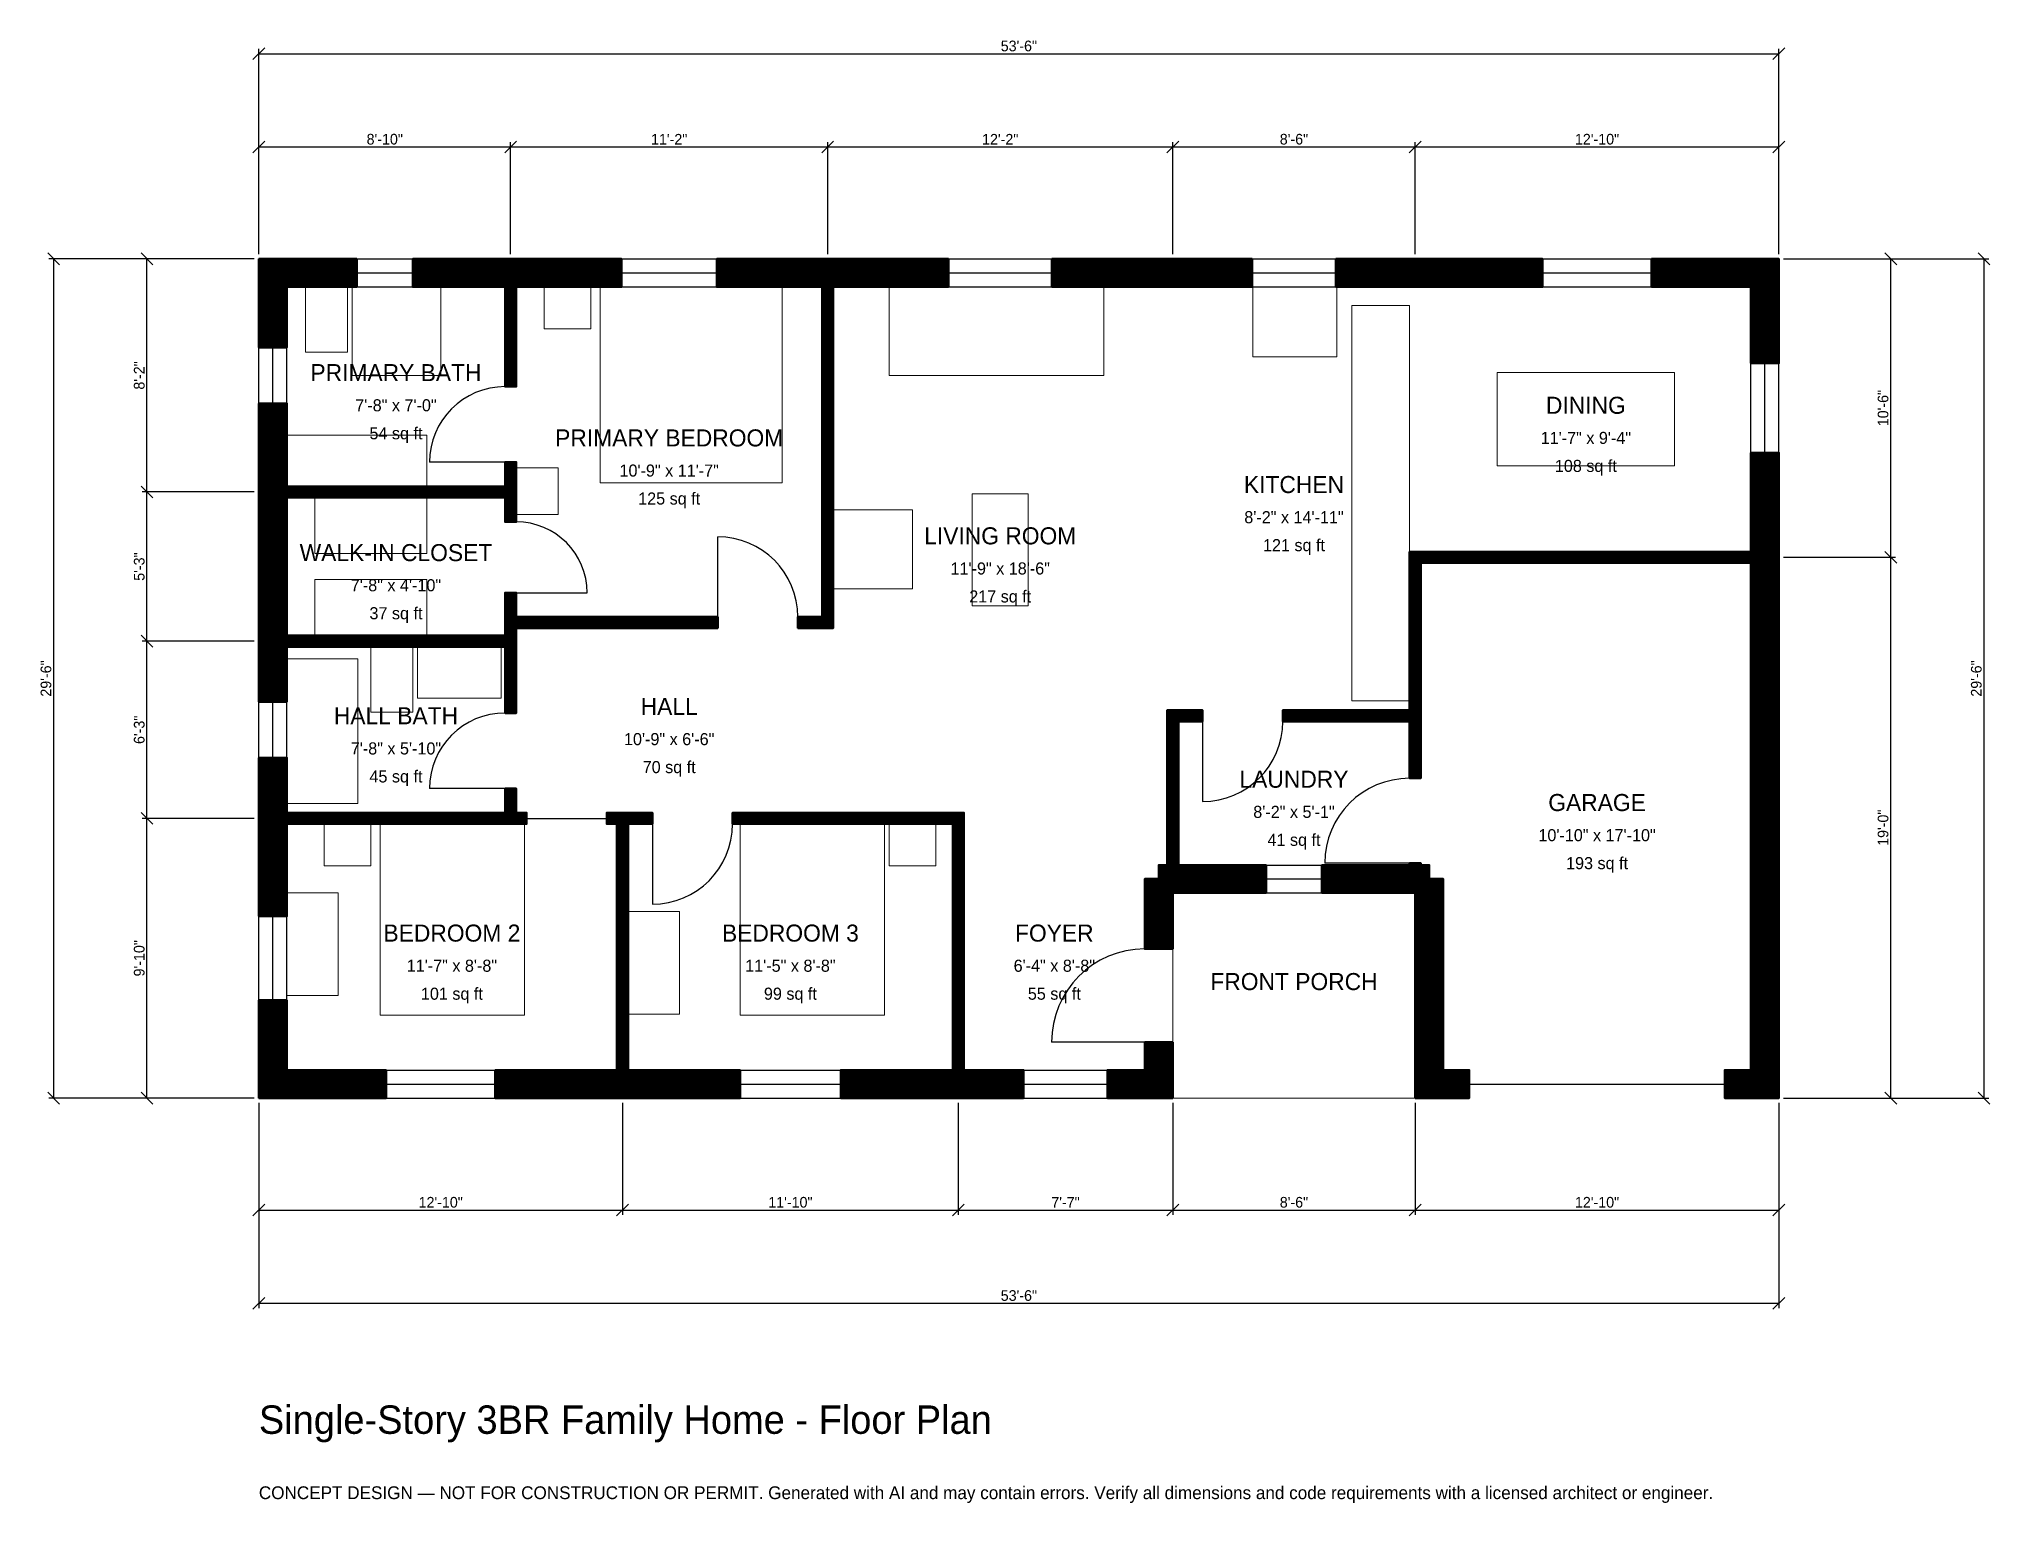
# Model space of a CAD drawing. Header units: inches. Extents: x -93 to 731, y -171 to 447.
import ezdxf
from ezdxf.enums import TextEntityAlignment as Align

# ---------------------------------------------------------------- set-up
doc = ezdxf.new("R2010")
doc.units = ezdxf.units.IN
doc.header["$MEASUREMENT"] = 0
doc.linetypes.add('DASHED', pattern=[0.6, 0.5, -0.1])
for name, color, linetype, lineweight in [('A-ANNO-DIMS', 1, 'Continuous', 13), ('A-ANNO-TEXT', 7, 'Continuous', 18), ('A-AREA-IDEN', 7, 'Continuous', 18), ('A-DOOR', 2, 'Continuous', 25), ('A-FLOR-FIXT', 9, 'Continuous', 13), ('A-FURN', 9, 'Continuous', 13), ('A-GLAZ', 4, 'Continuous', 25), ('A-SITE-PAVE', 8, 'Continuous', 13), ('A-WALL', 7, 'Continuous', 50), ('A-WALL-PATT', 8, 'Continuous', 13)]:
    doc.layers.add(name, color=color, linetype=linetype, lineweight=lineweight)
doc.dimstyles.new('PLAN', dxfattribs={"dimtxt": 4.5, "dimasz": 3, "dimexe": 2, "dimexo": 2, "dimgap": 1, "dimtad": 1, "dimdec": 0, "dimlunit": 4, "dimtsz": 2.5, "dimcen": 2.5, "dimclrd": 1, "dimclre": 1, "dimazin": 3, "dimtfac": 1, "dimtmove": 0, "dimatfit": 3})

msp = doc.modelspace()

# ---------------------------------------------------------------- hatches: boundary and pattern name
at = {"layer": 'A-WALL-PATT'}
h = msp.add_hatch(dxfattribs=at)
h.set_pattern_fill('ANSI31', color=8, scale=0.8)
h.paths.add_polyline_path([(147.6378, 0), (99.8031, 0), (99.8031, 11.811), (147.6378, 11.811), (151.1811, 11.811), (151.1811, 115.748), (146.8504, 115.748), (146.8504, 120.4724), (151.1811, 120.4724), (155.9055, 120.4724), (166.1417, 120.4724), (166.1417, 115.748), (155.9055, 115.748), (155.9055, 11.811), (159.4488, 11.811), (203.1496, 11.811), (203.1496, 0), (159.4488, 0), (155.9055, 0), (155.9055, 0), (151.1811, 0), (151.1811, 0), (147.6378, 0)])
h.paths.add_polyline_path([(11.811, 0), (11.811, 0), (0, 0), (0, 0), (0, 0), (0, 11.811), (0, 11.811), (0, 41.3386), (11.811, 41.3386), (11.811, 11.811), (53.7402, 11.811), (53.7402, 0), (11.811, 0)])
h.paths.add_polyline_path([(0, 112.2047), (0, 115.748), (0, 115.748), (0, 120.4724), (0, 120.4724), (0, 124.0157), (0, 143.7008), (11.811, 143.7008), (11.811, 124.0157), (11.811, 120.4724), (103.937, 120.4724), (103.937, 130.7087), (108.6614, 130.7087), (108.6614, 120.4724), (112.9921, 120.4724), (112.9921, 115.748), (108.6614, 115.748), (103.937, 115.748), (11.811, 115.748), (11.811, 112.2047), (11.811, 76.7717), (0, 76.7717), (0, 112.2047)])
h.paths.add_polyline_path([(0, 187.0079), (0, 190.5512), (0, 190.5512), (0, 195.2756), (0, 195.2756), (0, 198.8189), (0, 250), (0, 253.5433), (0, 253.5433), (0, 258.2677), (0, 258.2677), (0, 261.811), (0, 293.3071), (11.811, 293.3071), (11.811, 261.811), (11.811, 258.2677), (103.937, 258.2677), (103.937, 268.5039), (108.6614, 268.5039), (108.6614, 258.2677), (108.6614, 253.5433), (108.6614, 243.3071), (103.937, 243.3071), (103.937, 253.5433), (11.811, 253.5433), (11.811, 250), (11.811, 198.8189), (11.811, 195.2756), (103.937, 195.2756), (103.937, 198.4252), (103.937, 203.1496), (103.937, 213.3858), (108.6614, 213.3858), (108.6614, 203.1496), (193.7008, 203.1496), (193.7008, 198.4252), (108.6614, 198.4252), (108.6614, 195.2756), (108.6614, 190.5512), (108.6614, 162.5984), (103.937, 162.5984), (103.937, 190.5512), (11.811, 190.5512), (11.811, 187.0079), (11.811, 167.3228), (0, 167.3228), (0, 187.0079)])
h.paths.add_polyline_path([(0, 342.5197), (0, 342.5197), (0, 354.3307), (0, 354.3307), (0, 354.3307), (11.811, 354.3307), (11.811, 354.3307), (41.3386, 354.3307), (41.3386, 342.5197), (11.811, 342.5197), (11.811, 316.9291), (0, 316.9291), (0, 342.5197)])
h.paths.add_polyline_path([(100.3937, 354.3307), (103.937, 354.3307), (103.937, 354.3307), (108.6614, 354.3307), (108.6614, 354.3307), (112.2047, 354.3307), (153.1496, 354.3307), (153.1496, 342.5197), (112.2047, 342.5197), (108.6614, 342.5197), (108.6614, 300.3937), (103.937, 300.3937), (103.937, 342.5197), (100.3937, 342.5197), (64.9606, 342.5197), (64.9606, 354.3307), (100.3937, 354.3307)])
h.paths.add_polyline_path([(234.252, 354.3307), (237.7953, 354.3307), (237.7953, 354.3307), (242.5197, 354.3307), (242.5197, 354.3307), (246.063, 354.3307), (291.1417, 354.3307), (291.1417, 342.5197), (246.063, 342.5197), (242.5197, 342.5197), (242.5197, 203.1496), (242.5197, 198.4252), (237.7953, 198.4252), (227.5591, 198.4252), (227.5591, 203.1496), (237.7953, 203.1496), (237.7953, 342.5197), (234.252, 342.5197), (193.3071, 342.5197), (193.3071, 354.3307), (234.252, 354.3307)])
h.paths.add_polyline_path([(379.9213, 354.3307), (391.7323, 354.3307), (419.2913, 354.3307), (419.2913, 342.5197), (391.7323, 342.5197), (379.9213, 342.5197), (334.8425, 342.5197), (334.8425, 354.3307), (379.9213, 354.3307)])
h.paths.add_polyline_path([(482.2835, 354.3307), (494.0945, 354.3307), (541.9291, 354.3307), (541.9291, 342.5197), (494.0945, 342.5197), (482.2835, 342.5197), (454.7244, 342.5197), (454.7244, 354.3307), (482.2835, 354.3307)])
h.paths.add_polyline_path([(629.9213, 354.3307), (629.9213, 354.3307), (641.7323, 354.3307), (641.7323, 354.3307), (641.7323, 354.3307), (641.7323, 342.5197), (641.7323, 342.5197), (641.7323, 310.2362), (629.9213, 310.2362), (629.9213, 342.5197), (587.9921, 342.5197), (587.9921, 354.3307), (629.9213, 354.3307)])
h.paths.add_polyline_path([(641.7323, 234.252), (641.7323, 230.7087), (641.7323, 230.7087), (641.7323, 225.9843), (641.7323, 225.9843), (641.7323, 222.4409), (641.7323, 11.811), (641.7323, 11.811), (641.7323, 0), (641.7323, 0), (641.7323, 0), (629.9213, 0), (629.9213, 0), (618.8976, 0), (618.8976, 11.811), (629.9213, 11.811), (629.9213, 222.4409), (629.9213, 225.9843), (490.5512, 225.9843), (490.5512, 163.7795), (490.5512, 159.0551), (490.5512, 135.0394), (485.8268, 135.0394), (485.8268, 159.0551), (432.2835, 159.0551), (432.2835, 163.7795), (485.8268, 163.7795), (485.8268, 225.9843), (485.8268, 230.7087), (490.5512, 230.7087), (629.9213, 230.7087), (629.9213, 234.252), (629.9213, 272.4409), (641.7323, 272.4409), (641.7323, 234.252)])
h.paths.add_polyline_path([(500, 0), (500, 0), (488.189, 0), (488.189, 0), (488.1889, 0), (488.1889, 11.811), (488.189, 11.811), (488.189, 84.252), (488.1889, 84.252), (488.1889, 86.6141), (485.8268, 86.6141), (485.8268, 86.6142), (448.8189, 86.6142), (448.8189, 98.4252), (485.8268, 98.4252), (485.8268, 99.2126), (490.5512, 99.2126), (490.5512, 98.4252), (494.0945, 98.4252), (494.0945, 92.5197), (500, 92.5197), (500, 11.811), (511.0236, 11.811), (511.0236, 0), (500, 0)])
h.paths.add_polyline_path([(388.189, 86.6142), (388.189, 86.6141), (385.8268, 86.6141), (385.8268, 84.252), (385.8268, 84.252), (385.8268, 62.9921), (374.0157, 62.9921), (374.0157, 92.5197), (379.9213, 92.5197), (379.9213, 98.4252), (383.4646, 98.4252), (383.4646, 115.748), (383.4646, 120.4724), (383.4646, 159.0551), (383.4646, 163.7795), (388.189, 163.7795), (398.4252, 163.7795), (398.4252, 159.0551), (388.189, 159.0551), (388.189, 120.4724), (388.189, 115.748), (388.189, 98.4252), (425.1968, 98.4252), (425.1968, 86.6142), (388.189, 86.6142)])
h.paths.add_polyline_path([(385.8268, 11.811), (385.8268, 11.811), (385.8268, 0), (385.8268, 0), (385.8268, 0), (374.0157, 0), (374.0157, 0), (358.2677, 0), (358.2677, 11.811), (374.0157, 11.811), (374.0157, 23.622), (385.8268, 23.622), (385.8268, 11.811)])
h.paths.add_polyline_path([(301.1811, 0), (297.6378, 0), (297.6378, 0), (292.9134, 0), (292.9134, 0), (289.3701, 0), (245.6693, 0), (245.6693, 11.811), (289.3701, 11.811), (292.9134, 11.811), (292.9134, 115.748), (242.5197, 115.748), (237.7953, 115.748), (200, 115.748), (200, 120.4724), (237.7953, 120.4724), (242.5197, 120.4724), (292.9134, 120.4724), (297.6378, 120.4724), (297.6378, 115.748), (297.6378, 11.811), (301.1811, 11.811), (322.8346, 11.811), (322.8346, 0), (301.1811, 0)])

# ---------------------------------------------------------------- linework, layer by layer
at = {"layer": 'A-DOOR'}
for p, q in [((103.937, 268.5039), (72.0472, 268.5039)), ((193.7008, 203.1496), (193.7008, 237.0079)), ((108.6614, 213.3858), (138.5827, 213.3858)), ((398.4252, 159.0551), (398.4252, 125.1969)), ((103.937, 130.7087), (72.0472, 130.7087)), ((112.9921, 118.1102), (146.8504, 118.1102)), ((166.1417, 115.748), (166.1417, 81.8898)), ((485.8268, 99.2126), (450, 99.2126)), ((374.0157, 23.622), (334.6457, 23.622))]:
    msp.add_line(p, q, dxfattribs=at)
at = {"layer": 'A-DOOR', "linetype": 'DASHED'}
msp.add_line((511.0236, 5.9055), (618.8976, 5.9055), dxfattribs=at)
at = {"layer": 'A-DOOR'}
for centre, radius, start, end in [((103.937, 268.5039), 31.8898, 90, 180), ((108.6614, 213.3858), 29.9213, 0, 90), ((193.7008, 203.1496), 33.8583, 0, 90), ((103.937, 130.7087), 31.8898, 90, 180), ((398.4252, 159.0551), 33.8583, 270, 360), ((485.8268, 99.2126), 35.8268, 90, 180), ((166.1417, 115.748), 33.8583, 270, 360), ((374.0157, 23.622), 39.3701, 90, 180)]:
    msp.add_arc(centre, radius, start, end, dxfattribs=at)
at = {"layer": 'A-FLOR-FIXT'}
for points in [[(19.685, 314.9606), (37.4016, 314.9606), (37.4016, 342.5197), (19.685, 342.5197)], [(39.3701, 305.1181), (76.7717, 305.1181), (76.7717, 342.5197), (39.3701, 342.5197)], [(461.4173, 167.7165), (485.8268, 167.7165), (485.8268, 334.6457), (461.4173, 334.6457)], [(11.811, 258.2677), (70.8661, 258.2677), (70.8661, 279.9213), (11.811, 279.9213)], [(47.2441, 162.9921), (64.9606, 162.9921), (64.9606, 190.5512), (47.2441, 190.5512)], [(66.9291, 168.8976), (102.3622, 168.8976), (102.3622, 190.5512), (66.9291, 190.5512)], [(11.811, 124.4094), (41.7323, 124.4094), (41.7323, 185.4331), (11.811, 185.4331)]]:
    msp.add_lwpolyline(points, close=True, dxfattribs=at)
at = {"layer": 'A-FURN'}
for points in [[(120.4724, 324.8031), (140.1575, 324.8031), (140.1575, 342.5197), (120.4724, 342.5197)], [(144.0945, 259.8425), (220.8661, 259.8425), (220.8661, 342.5197), (144.0945, 342.5197)], [(266.1417, 305.1181), (356.6929, 305.1181), (356.6929, 342.5197), (266.1417, 342.5197)], [(419.685, 312.9921), (455.1181, 312.9921), (455.1181, 342.5197), (419.685, 342.5197)], [(522.8346, 266.9291), (597.6378, 266.9291), (597.6378, 306.2992), (522.8346, 306.2992)], [(108.6614, 246.4567), (126.378, 246.4567), (126.378, 266.1417), (108.6614, 266.1417)], [(23.622, 229.9213), (70.8661, 229.9213), (70.8661, 253.5433), (23.622, 253.5433)], [(242.5197, 214.9606), (275.9843, 214.9606), (275.9843, 248.4252), (242.5197, 248.4252)], [(301.1811, 207.874), (324.8031, 207.874), (324.8031, 255.1181), (301.1811, 255.1181)], [(23.622, 195.2756), (70.8661, 195.2756), (70.8661, 218.8976), (23.622, 218.8976)], [(27.5591, 98.0315), (47.2441, 98.0315), (47.2441, 115.748), (27.5591, 115.748)], [(51.1811, 35.0394), (112.2047, 35.0394), (112.2047, 115.748), (51.1811, 115.748)], [(203.1496, 35.0394), (264.1732, 35.0394), (264.1732, 115.748), (203.1496, 115.748)], [(266.1417, 98.0315), (285.8268, 98.0315), (285.8268, 115.748), (266.1417, 115.748)], [(11.811, 43.3071), (33.4646, 43.3071), (33.4646, 86.6142), (11.811, 86.6142)], [(155.9055, 35.4331), (177.5591, 35.4331), (177.5591, 78.7402), (155.9055, 78.7402)]]:
    msp.add_lwpolyline(points, close=True, dxfattribs=at)
at = {"layer": 'A-GLAZ'}
for p, q in [((41.3386, 354.3307), (64.9606, 354.3307)), ((153.1496, 354.3307), (193.3071, 354.3307)), ((291.1417, 354.3307), (334.8425, 354.3307)), ((419.2913, 354.3307), (454.7244, 354.3307)), ((541.9291, 354.3307), (587.9921, 354.3307)), ((41.3386, 348.4252), (64.9606, 348.4252)), ((153.1496, 348.4252), (193.3071, 348.4252)), ((291.1417, 348.4252), (334.8425, 348.4252)), ((419.2913, 348.4252), (454.7244, 348.4252)), ((541.9291, 348.4252), (587.9921, 348.4252)), ((41.3386, 342.5197), (64.9606, 342.5197)), ((153.1496, 342.5197), (193.3071, 342.5197)), ((291.1417, 342.5197), (334.8425, 342.5197)), ((419.2913, 342.5197), (454.7244, 342.5197)), ((541.9291, 342.5197), (587.9921, 342.5197)), ((0, 293.3071), (0, 316.9291)), ((5.9055, 293.3071), (5.9055, 316.9291)), ((11.811, 293.3071), (11.811, 316.9291)), ((629.9213, 272.4409), (629.9213, 310.2362)), ((635.8268, 272.4409), (635.8268, 310.2362)), ((641.7323, 272.4409), (641.7323, 310.2362)), ((0, 143.7008), (0, 167.3228)), ((5.9055, 143.7008), (5.9055, 167.3228)), ((11.811, 143.7008), (11.811, 167.3228)), ((425.1968, 98.4252), (448.8189, 98.4252)), ((425.1968, 92.5197), (448.8189, 92.5197)), ((425.1968, 86.6142), (448.8189, 86.6142)), ((0, 41.3386), (0, 76.7717)), ((5.9055, 41.3386), (5.9055, 76.7717)), ((11.811, 41.3386), (11.811, 76.7717)), ((53.7402, 11.811), (99.8031, 11.811)), ((203.1496, 11.811), (245.6693, 11.811)), ((322.8346, 11.811), (358.2677, 11.811)), ((53.7402, 5.9055), (99.8031, 5.9055)), ((53.7402, 0), (99.8031, 0)), ((203.1496, 5.9055), (245.6693, 5.9055)), ((203.1496, 0), (245.6693, 0)), ((322.8346, 5.9055), (358.2677, 5.9055)), ((322.8346, 0), (358.2677, 0))]:
    msp.add_line(p, q, dxfattribs=at)
at = {"layer": 'A-SITE-PAVE', "linetype": 'DASHED'}
msp.add_lwpolyline([(385.8268, 0), (488.189, 0), (488.189, 86.6142), (385.8268, 86.6142)], close=True, dxfattribs=at)
at = {"layer": 'A-WALL'}
for points in [[(0, 342.5197), (0, 342.5197), (0, 354.3307), (0, 354.3307), (0, 354.3307), (11.811, 354.3307), (11.811, 354.3307), (41.3386, 354.3307), (41.3386, 342.5197), (11.811, 342.5197), (11.811, 316.9291), (0, 316.9291), (0, 342.5197)], [(100.3937, 354.3307), (103.937, 354.3307), (103.937, 354.3307), (108.6614, 354.3307), (108.6614, 354.3307), (112.2047, 354.3307), (153.1496, 354.3307), (153.1496, 342.5197), (112.2047, 342.5197), (108.6614, 342.5197), (108.6614, 300.3937), (103.937, 300.3937), (103.937, 342.5197), (100.3937, 342.5197), (64.9606, 342.5197), (64.9606, 354.3307), (100.3937, 354.3307)], [(234.252, 354.3307), (237.7953, 354.3307), (237.7953, 354.3307), (242.5197, 354.3307), (242.5197, 354.3307), (246.063, 354.3307), (291.1417, 354.3307), (291.1417, 342.5197), (246.063, 342.5197), (242.5197, 342.5197), (242.5197, 203.1496), (242.5197, 198.4252), (237.7953, 198.4252), (227.5591, 198.4252), (227.5591, 203.1496), (237.7953, 203.1496), (237.7953, 342.5197), (234.252, 342.5197), (193.3071, 342.5197), (193.3071, 354.3307), (234.252, 354.3307)], [(379.9213, 354.3307), (391.7323, 354.3307), (419.2913, 354.3307), (419.2913, 342.5197), (391.7323, 342.5197), (379.9213, 342.5197), (334.8425, 342.5197), (334.8425, 354.3307), (379.9213, 354.3307)], [(482.2835, 354.3307), (494.0945, 354.3307), (541.9291, 354.3307), (541.9291, 342.5197), (494.0945, 342.5197), (482.2835, 342.5197), (454.7244, 342.5197), (454.7244, 354.3307), (482.2835, 354.3307)], [(629.9213, 354.3307), (629.9213, 354.3307), (641.7323, 354.3307), (641.7323, 354.3307), (641.7323, 354.3307), (641.7323, 342.5197), (641.7323, 342.5197), (641.7323, 310.2362), (629.9213, 310.2362), (629.9213, 342.5197), (587.9921, 342.5197), (587.9921, 354.3307), (629.9213, 354.3307)], [(0, 187.0079), (0, 190.5512), (0, 190.5512), (0, 195.2756), (0, 195.2756), (0, 198.8189), (0, 250), (0, 253.5433), (0, 253.5433), (0, 258.2677), (0, 258.2677), (0, 261.811), (0, 293.3071), (11.811, 293.3071), (11.811, 261.811), (11.811, 258.2677), (103.937, 258.2677), (103.937, 268.5039), (108.6614, 268.5039), (108.6614, 258.2677), (108.6614, 253.5433), (108.6614, 243.3071), (103.937, 243.3071), (103.937, 253.5433), (11.811, 253.5433), (11.811, 250), (11.811, 198.8189), (11.811, 195.2756), (103.937, 195.2756), (103.937, 198.4252), (103.937, 203.1496), (103.937, 213.3858), (108.6614, 213.3858), (108.6614, 203.1496), (193.7008, 203.1496), (193.7008, 198.4252), (108.6614, 198.4252), (108.6614, 195.2756), (108.6614, 190.5512), (108.6614, 162.5984), (103.937, 162.5984), (103.937, 190.5512), (11.811, 190.5512), (11.811, 187.0079), (11.811, 167.3228), (0, 167.3228), (0, 187.0079)], [(641.7323, 234.252), (641.7323, 230.7087), (641.7323, 230.7087), (641.7323, 225.9843), (641.7323, 225.9843), (641.7323, 222.4409), (641.7323, 11.811), (641.7323, 11.811), (641.7323, 0), (641.7323, 0), (641.7323, 0), (629.9213, 0), (629.9213, 0), (618.8976, 0), (618.8976, 11.811), (629.9213, 11.811), (629.9213, 222.4409), (629.9213, 225.9843), (490.5512, 225.9843), (490.5512, 163.7795), (490.5512, 159.0551), (490.5512, 135.0394), (485.8268, 135.0394), (485.8268, 159.0551), (432.2835, 159.0551), (432.2835, 163.7795), (485.8268, 163.7795), (485.8268, 225.9843), (485.8268, 230.7087), (490.5512, 230.7087), (629.9213, 230.7087), (629.9213, 234.252), (629.9213, 272.4409), (641.7323, 272.4409), (641.7323, 234.252)], [(388.189, 86.6142), (388.189, 86.6141), (385.8268, 86.6141), (385.8268, 84.252), (385.8268, 84.252), (385.8268, 62.9921), (374.0157, 62.9921), (374.0157, 92.5197), (379.9213, 92.5197), (379.9213, 98.4252), (383.4646, 98.4252), (383.4646, 115.748), (383.4646, 120.4724), (383.4646, 159.0551), (383.4646, 163.7795), (388.189, 163.7795), (398.4252, 163.7795), (398.4252, 159.0551), (388.189, 159.0551), (388.189, 120.4724), (388.189, 115.748), (388.189, 98.4252), (425.1968, 98.4252), (425.1968, 86.6142), (388.189, 86.6142)], [(0, 112.2047), (0, 115.748), (0, 115.748), (0, 120.4724), (0, 120.4724), (0, 124.0157), (0, 143.7008), (11.811, 143.7008), (11.811, 124.0157), (11.811, 120.4724), (103.937, 120.4724), (103.937, 130.7087), (108.6614, 130.7087), (108.6614, 120.4724), (112.9921, 120.4724), (112.9921, 115.748), (108.6614, 115.748), (103.937, 115.748), (11.811, 115.748), (11.811, 112.2047), (11.811, 76.7717), (0, 76.7717), (0, 112.2047)], [(147.6378, 0), (99.8031, 0), (99.8031, 11.811), (147.6378, 11.811), (151.1811, 11.811), (151.1811, 115.748), (146.8504, 115.748), (146.8504, 120.4724), (151.1811, 120.4724), (155.9055, 120.4724), (166.1417, 120.4724), (166.1417, 115.748), (155.9055, 115.748), (155.9055, 11.811), (159.4488, 11.811), (203.1496, 11.811), (203.1496, 0), (159.4488, 0), (155.9055, 0), (155.9055, 0), (151.1811, 0), (151.1811, 0), (147.6378, 0)], [(301.1811, 0), (297.6378, 0), (297.6378, 0), (292.9134, 0), (292.9134, 0), (289.3701, 0), (245.6693, 0), (245.6693, 11.811), (289.3701, 11.811), (292.9134, 11.811), (292.9134, 115.748), (242.5197, 115.748), (237.7953, 115.748), (200, 115.748), (200, 120.4724), (237.7953, 120.4724), (242.5197, 120.4724), (292.9134, 120.4724), (297.6378, 120.4724), (297.6378, 115.748), (297.6378, 11.811), (301.1811, 11.811), (322.8346, 11.811), (322.8346, 0), (301.1811, 0)], [(500, 0), (500, 0), (488.189, 0), (488.189, 0), (488.1889, 0), (488.1889, 11.811), (488.189, 11.811), (488.189, 84.252), (488.1889, 84.252), (488.1889, 86.6141), (485.8268, 86.6141), (485.8268, 86.6142), (448.8189, 86.6142), (448.8189, 98.4252), (485.8268, 98.4252), (485.8268, 99.2126), (490.5512, 99.2126), (490.5512, 98.4252), (494.0945, 98.4252), (494.0945, 92.5197), (500, 92.5197), (500, 11.811), (511.0236, 11.811), (511.0236, 0), (500, 0)], [(11.811, 0), (11.811, 0), (0, 0), (0, 0), (0, 0), (0, 11.811), (0, 11.811), (0, 41.3386), (11.811, 41.3386), (11.811, 11.811), (53.7402, 11.811), (53.7402, 0), (11.811, 0)], [(385.8268, 11.811), (385.8268, 11.811), (385.8268, 0), (385.8268, 0), (385.8268, 0), (374.0157, 0), (374.0157, 0), (358.2677, 0), (358.2677, 11.811), (374.0157, 11.811), (374.0157, 23.622), (385.8268, 23.622), (385.8268, 11.811)]]:
    msp.add_lwpolyline(points, close=True, dxfattribs=at)

# ---------------------------------------------------------------- texts
at = {"layer": 'A-ANNO-TEXT'}
for s, height, p in [('Single-Story 3BR Family Home - Floor Plan', 12, (0, -141.7323)), ('CONCEPT DESIGN — NOT FOR CONSTRUCTION OR PERMIT. Generated with AI and may contain errors. Verify all dimensions and code requirements with a licensed architect or engineer.', 5.4, (0, -169.2913))]:
    msp.add_text(s, height=height, dxfattribs=at).set_placement(p)
at = {"layer": 'A-AREA-IDEN'}
for s, height, p in [('PRIMARY BATH', 7.2, (57.874, 306.2992)), ('7\'-8" x 7\'-0"', 5.1, (57.874, 292.5197)), ('DINING', 7.2, (560.2362, 292.5197)), ('54 sq ft', 5.1, (57.874, 280.7087)), ('PRIMARY BEDROOM', 7.2, (173.2283, 278.7402)), ('11\'-7" x 9\'-4"', 5.1, (560.2362, 278.7402)), ('10\'-9" x 11\'-7"', 5.1, (173.2283, 264.9606)), ('108 sq ft', 5.1, (560.2362, 266.9291)), ('125 sq ft', 5.1, (173.2283, 253.1496)), ('KITCHEN', 7.2, (437.0079, 259.0551)), ('8\'-2" x 14\'-11"', 5.1, (437.0079, 245.2756)), ('LIVING ROOM', 7.2, (312.9921, 237.4016)), ('WALK-IN CLOSET', 7.2, (57.874, 230.315)), ('121 sq ft', 5.1, (437.0079, 233.4646)), ('11\'-9" x 18\'-6"', 5.1, (312.9921, 223.622)), ('7\'-8" x 4\'-10"', 5.1, (57.874, 216.5354)), ('217 sq ft', 5.1, (312.9921, 211.811)), ('37 sq ft', 5.1, (57.874, 204.7244)), ('HALL BATH', 7.2, (57.874, 161.4173)), ('HALL', 7.2, (173.2283, 165.3543)), ('7\'-8" x 5\'-10"', 5.1, (57.874, 147.6378)), ('10\'-9" x 6\'-6"', 5.1, (173.2283, 151.5748)), ('70 sq ft', 5.1, (173.2283, 139.7638)), ('45 sq ft', 5.1, (57.874, 135.8268)), ('LAUNDRY', 7.2, (437.0079, 134.6457)), ('GARAGE', 7.2, (564.9606, 124.8031)), ('8\'-2" x 5\'-1"', 5.1, (437.0079, 120.8661)), ('41 sq ft', 5.1, (437.0079, 109.0551)), ('10\'-10" x 17\'-10"', 5.1, (564.9606, 111.0236)), ('193 sq ft', 5.1, (564.9606, 99.2126)), ('BEDROOM 2', 7.2, (81.4961, 69.685)), ('BEDROOM 3', 7.2, (224.4094, 69.685)), ('FOYER', 7.2, (335.8268, 69.685)), ('11\'-7" x 8\'-8"', 5.1, (81.4961, 55.9055)), ('11\'-5" x 8\'-8"', 5.1, (224.4094, 55.9055)), ('6\'-4" x 8\'-8"', 5.1, (335.8268, 55.9055)), ('FRONT PORCH', 7.2, (437.0079, 49.2126)), ('101 sq ft', 5.1, (81.4961, 44.0945)), ('99 sq ft', 5.1, (224.4094, 44.0945)), ('55 sq ft', 5.1, (335.8268, 44.0945))]:
    msp.add_text(s, height=height, dxfattribs=at).set_placement(p, align=Align.MIDDLE_CENTER)

# ---------------------------------------------------------------- dimensions: what is measured, and where the dimension line sits
at = {"layer": 'A-ANNO-DIMS'}
for base, p1, p2, text in [((0, 440.9449), (0, 354.3307), (641.7323, 354.3307), '53\'-6"'), ((0, 401.5748), (0, 354.3307), (106.2992, 354.3307), '8\'-10"'), ((106.2992, 401.5748), (106.2992, 354.3307), (240.1575, 354.3307), '11\'-2"'), ((240.1575, 401.5748), (240.1575, 354.3307), (385.8268, 354.3307), '12\'-2"'), ((385.8268, 401.5748), (385.8268, 354.3307), (488.189, 354.3307), '8\'-6"'), ((488.189, 401.5748), (488.189, 354.3307), (641.7323, 354.3307), '12\'-10"'), ((0, -47.2441), (0, 0), (153.5433, 0), '12\'-10"'), ((0, -86.6142), (0, 0), (641.7323, 0), '53\'-6"'), ((153.5433, -47.2441), (153.5433, 0), (295.2756, 0), '11\'-10"'), ((295.2756, -47.2441), (295.2756, 0), (385.8268, 0), '7\'-7"'), ((385.8268, -47.2441), (385.8268, 0), (488.189, 0), '8\'-6"'), ((488.189, -47.2441), (488.189, 0), (641.7323, 0), '12\'-10"')]:
    msp.add_linear_dim(base=base, p1=p1, p2=p2, text=text, dimstyle='PLAN', dxfattribs=at).render()
for base, p1, p2, text in [((-86.6142, 0), (0, 0), (0, 354.3307), '29\'-6"'), ((-47.2441, 255.9055), (0, 255.9055), (0, 354.3307), '8\'-2"'), ((688.9764, 228.3465), (641.7323, 228.3465), (641.7323, 354.3307), '10\'-6"'), ((728.3465, 0), (641.7323, 0), (641.7323, 354.3307), '29\'-6"'), ((-47.2441, 192.9134), (0, 192.9134), (0, 255.9055), '5\'-3"'), ((688.9764, 0), (641.7323, 0), (641.7323, 228.3465), '19\'-0"'), ((-47.2441, 118.1102), (0, 118.1102), (0, 192.9134), '6\'-3"'), ((-47.2441, 0), (0, 0), (0, 118.1102), '9\'-10"')]:
    msp.add_linear_dim(base=base, p1=p1, p2=p2, angle=90, text=text, dimstyle='PLAN', dxfattribs=at).render()

doc.saveas('drawing.dxf')
